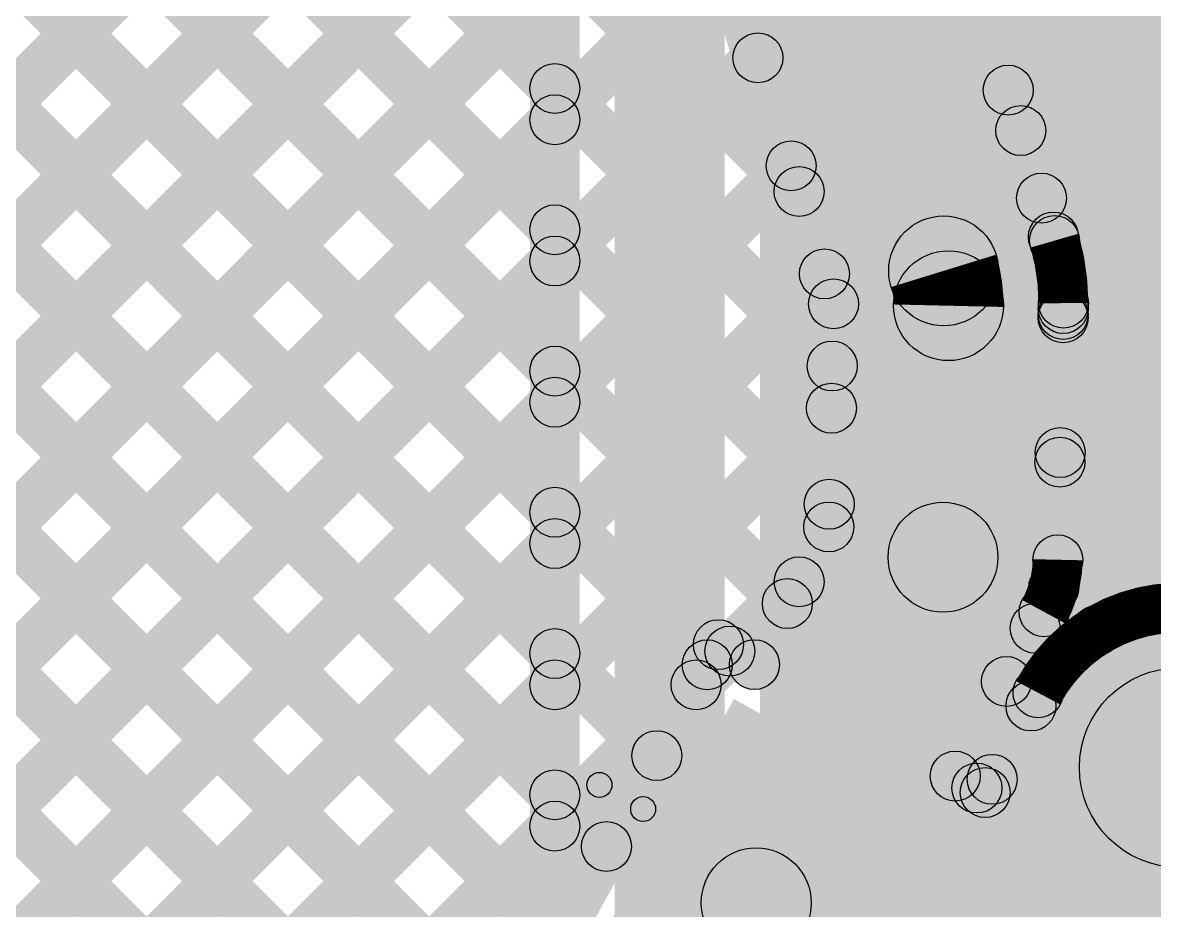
# Model space of a CAD drawing. Header units: millimetres. Extents: x 0.02 to 3.53, y 0 to 2.66.
# Drawn here: x 0.4856 to 0.7122, y 1.2015 to 1.3793 of the extents above; entities that cross this region are included whole.
import ezdxf

# ---------------------------------------------------------------- set-up
doc = ezdxf.new("R2010")
doc.units = ezdxf.units.MM
doc.header["$MEASUREMENT"] = 0
for name, color, linetype in [('BottomLayer', 5, 'Continuous'), ('TopLayer', 1, 'Continuous'), ('TopOverlay', 2, 'Continuous'), ('TopPaste', 8, 'Continuous'), ('TopSolder', 216, 'Continuous'), ('ViaHoleLayer', 16, 'Continuous')]:
    doc.layers.add(name, color=color, linetype=linetype)

# ---------------------------------------------------------------- blocks, each defined once
blk = doc.blocks.new('WS2812B_M____13')
at = {"layer": 'TopLayer'}
for points in [[(-0.09409, 0.05079), (-0.03504, 0.05079), (-0.03504, 0.01142), (-0.09409, 0.01142)], [(0.03504, 0.05079), (0.09409, 0.05079), (0.09409, 0.01142), (0.03504, 0.01142)], [(-0.09409, -0.01142), (-0.03504, -0.01142), (-0.03504, -0.05079), (-0.09409, -0.05079)], [(0.03504, -0.01142), (0.09409, -0.01142), (0.09409, -0.05079), (0.03504, -0.05079)]]:
    blk.add_hatch(color=1, dxfattribs=at).paths.add_polyline_path(points)
at = {"layer": 'TopOverlay'}
h = blk.add_hatch(color=2, dxfattribs=at)
edge = h.paths.add_edge_path()
edge.add_arc((-0.07, 0.07), 0.0025, 0, 360)
h = blk.add_hatch(color=2, dxfattribs=at)
edge = h.paths.add_edge_path()
edge.add_arc((-0.07, 0.07), 0.0025, 0, 360)
for points in [[(-0.07, 0.0675), (-0.07, 0.0725), (0.07, 0.0725), (0.07, 0.0675)], [(-0.0725, 0.07), (-0.0675, 0.07), (-0.0675, 0.06), (-0.0725, 0.06)], [(0.0675, 0.07), (0.0725, 0.07), (0.0725, 0.06), (0.0675, 0.06)], [(-0.0725, -0.06), (-0.0675, -0.06), (-0.0675, -0.07), (-0.0725, -0.07)], [(0.0675, -0.06), (0.0725, -0.06), (0.0725, -0.07), (0.0675, -0.07)], [(-0.07, -0.0725), (-0.07, -0.0675), (0.07, -0.0675), (0.07, -0.0725)]]:
    blk.add_hatch(color=2, dxfattribs=at).paths.add_polyline_path(points)
h = blk.add_hatch(color=2, dxfattribs=at)
edge = h.paths.add_edge_path()
edge.add_arc((0.07, 0.07), 0.0025, 0, 360)
h = blk.add_hatch(color=2, dxfattribs=at)
edge = h.paths.add_edge_path()
edge.add_arc((0.07, 0.07), 0.0025, 0, 360)
h = blk.add_hatch(color=2, dxfattribs=at)
edge = h.paths.add_edge_path()
edge.add_arc((-0.091, 0.061), 0.0025, 0, 360)
h = blk.add_hatch(color=2, dxfattribs=at)
edge = h.paths.add_edge_path()
edge.add_arc((-0.085, 0.061), 0.0025, 0, 360)
h = blk.add_hatch(color=2, dxfattribs=at)
edge = h.paths.add_edge_path()
edge.add_arc((-0.07, 0.06), 0.0025, 0, 360)
h = blk.add_hatch(color=2, dxfattribs=at)
edge = h.paths.add_edge_path()
edge.add_arc((0.07, 0.06), 0.0025, 0, 360)
h = blk.add_hatch(color=2, dxfattribs=at)
edge = h.paths.add_edge_path()
edge.add_arc((-0.07, -0.06), 0.0025, 0, 360)
h = blk.add_hatch(color=2, dxfattribs=at)
edge = h.paths.add_edge_path()
edge.add_arc((0.07, -0.06), 0.0025, 0, 360)
h = blk.add_hatch(color=2, dxfattribs=at)
edge = h.paths.add_edge_path()
edge.add_arc((-0.07, -0.07), 0.0025, 0, 360)
h = blk.add_hatch(color=2, dxfattribs=at)
edge = h.paths.add_edge_path()
edge.add_arc((-0.07, -0.07), 0.0025, 0, 360)
h = blk.add_hatch(color=2, dxfattribs=at)
edge = h.paths.add_edge_path()
edge.add_arc((0.07, -0.07), 0.0025, 0, 360)
h = blk.add_hatch(color=2, dxfattribs=at)
edge = h.paths.add_edge_path()
edge.add_arc((0.07, -0.07), 0.0025, 0, 360)
at = {"layer": 'TopPaste'}
for points in [[(-0.09409, 0.05079), (-0.03504, 0.05079), (-0.03504, 0.01142), (-0.09409, 0.01142)], [(0.03504, 0.05079), (0.09409, 0.05079), (0.09409, 0.01142), (0.03504, 0.01142)], [(-0.09409, -0.01142), (-0.03504, -0.01142), (-0.03504, -0.05079), (-0.09409, -0.05079)], [(0.03504, -0.01142), (0.09409, -0.01142), (0.09409, -0.05079), (0.03504, -0.05079)]]:
    blk.add_hatch(color=8, dxfattribs=at).paths.add_polyline_path(points)
at = {"layer": 'TopSolder'}
for points in [[(-0.09809, 0.05479), (-0.03104, 0.05479), (-0.03104, 0.00742), (-0.09809, 0.00742)], [(0.03104, 0.05479), (0.09809, 0.05479), (0.09809, 0.00742), (0.03104, 0.00742)], [(-0.09809, -0.00742), (-0.03104, -0.00742), (-0.03104, -0.05479), (-0.09809, -0.05479)], [(0.03104, -0.00742), (0.09809, -0.00742), (0.09809, -0.05479), (0.03104, -0.05479)]]:
    blk.add_hatch(color=216, dxfattribs=at).paths.add_polyline_path(points)
at = {"layer": 'TopOverlay', "const_width": 0.005}
blk.add_lwpolyline([(-0.085, 0.061, 1), (-0.091, 0.061, 1)], format="xyb", close=True, dxfattribs=at)
at = {"layer": 'TopOverlay'}
for centre in [(-0.07, 0.07), (-0.07, 0.07), (0.07, 0.07), (0.07, 0.07), (-0.091, 0.061), (-0.085, 0.061), (-0.07, 0.06), (0.07, 0.06), (-0.07, -0.06), (0.07, -0.06), (-0.07, -0.07), (-0.07, -0.07), (0.07, -0.07), (0.07, -0.07)]:
    blk.add_circle(centre, 0.0025, dxfattribs=at)

msp = doc.modelspace()

# ---------------------------------------------------------------- hatches: boundary and pattern name
at = {"layer": 'BottomLayer'}
for points in [[(0.63324, 1.11633), (0.77891, 1.11633), (0.77891, 1.7809), (0.63324, 1.7809)], [(0.29405, 1.60053), (0.30112, 1.6076), (0.59567, 1.31305), (0.5886, 1.30598)], [(0.29405, 1.57224), (0.30112, 1.57931), (0.59567, 1.28476), (0.5886, 1.27769)], [(0.29405, 1.54396), (0.30112, 1.55103), (0.59567, 1.25648), (0.5886, 1.24941)], [(0.29405, 1.51567), (0.30112, 1.52274), (0.59567, 1.22819), (0.5886, 1.22112)], [(0.29405, 1.48739), (0.30112, 1.49446), (0.59567, 1.19991), (0.5886, 1.19284)], [(0.29405, 1.4591), (0.30112, 1.46618), (0.59567, 1.17162), (0.5886, 1.16455)], [(0.29405, 1.43082), (0.30112, 1.43789), (0.59567, 1.14334), (0.5886, 1.13627)], [(0.62613, 1.12224), (0.60413, 1.12224), (0.60413, 1.42145), (0.62613, 1.42145)], [(0.30112, 1.17488), (0.29405, 1.18195), (0.52944, 1.41734), (0.53651, 1.41027)], [(0.30112, 1.11831), (0.29405, 1.12538), (0.5857, 1.41703), (0.59277, 1.40996)], [(0.30112, 1.14659), (0.29405, 1.15366), (0.55705, 1.41666), (0.56412, 1.40959)], [(0.51259, 1.41027), (0.51966, 1.41734), (0.59567, 1.34133), (0.5886, 1.33426)], [(0.54087, 1.41027), (0.54795, 1.41734), (0.59567, 1.36961), (0.5886, 1.36254)], [(0.59713, 1.12224), (0.58713, 1.12224), (0.58713, 1.41192), (0.59713, 1.41192)], [(0.29405, 1.40254), (0.30112, 1.40961), (0.59567, 1.11506), (0.5886, 1.10799)], [(0.30112, 1.09002), (0.29405, 1.0971), (0.5886, 1.39165), (0.59567, 1.38458)], [(0.30112, 1.06174), (0.29405, 1.06881), (0.5886, 1.36336), (0.59567, 1.35629)], [(0.30112, 1.03346), (0.29405, 1.04053), (0.5886, 1.33508), (0.59567, 1.32801)], [(0.30112, 1.00517), (0.29405, 1.01224), (0.5886, 1.30679), (0.59567, 1.29972)], [(0.30112, 0.97689), (0.29405, 0.98396), (0.5886, 1.27851), (0.59567, 1.27144)], [(0.30112, 0.9486), (0.29405, 0.95567), (0.5886, 1.25022), (0.59567, 1.24315)], [(0.30112, 0.92032), (0.29405, 0.92739), (0.5886, 1.22194), (0.59567, 1.21487)]]:
    msp.add_hatch(color=5, dxfattribs=at).paths.add_polyline_path(points)
h = msp.add_hatch(color=5, dxfattribs=at)
edge = h.paths.add_edge_path()
edge.add_arc((0.59213, 1.36608), 0.005, 0, 360)
h = msp.add_hatch(color=5, dxfattribs=at)
edge = h.paths.add_edge_path()
edge.add_arc((0.59213, 1.35983), 0.005, 0, 360)
h = msp.add_hatch(color=5, dxfattribs=at)
edge = h.paths.add_edge_path()
edge.add_arc((0.59213, 1.3378), 0.005, 0, 360)
h = msp.add_hatch(color=5, dxfattribs=at)
edge = h.paths.add_edge_path()
edge.add_arc((0.59213, 1.33154), 0.005, 0, 360)
h = msp.add_hatch(color=5, dxfattribs=at)
edge = h.paths.add_edge_path()
edge.add_arc((0.59213, 1.30951), 0.005, 0, 360)
h = msp.add_hatch(color=5, dxfattribs=at)
edge = h.paths.add_edge_path()
edge.add_arc((0.59213, 1.30326), 0.005, 0, 360)
h = msp.add_hatch(color=5, dxfattribs=at)
edge = h.paths.add_edge_path()
edge.add_arc((0.59213, 1.28123), 0.005, 0, 360)
h = msp.add_hatch(color=5, dxfattribs=at)
edge = h.paths.add_edge_path()
edge.add_arc((0.59213, 1.27497), 0.005, 0, 360)
h = msp.add_hatch(color=5, dxfattribs=at)
edge = h.paths.add_edge_path()
edge.add_arc((0.59213, 1.25294), 0.005, 0, 360)
h = msp.add_hatch(color=5, dxfattribs=at)
edge = h.paths.add_edge_path()
edge.add_arc((0.59213, 1.24669), 0.005, 0, 360)
h = msp.add_hatch(color=5, dxfattribs=at)
edge = h.paths.add_edge_path()
edge.add_arc((0.71717, 1.23013), 0.01181, 0, 360)
h = msp.add_hatch(color=5, dxfattribs=at)
edge = h.paths.add_edge_path()
edge.add_arc((0.59213, 1.22466), 0.005, 0, 360)
h = msp.add_hatch(color=5, dxfattribs=at)
edge = h.paths.add_edge_path()
edge.add_arc((0.59213, 1.21841), 0.005, 0, 360)
at = {"layer": 'TopLayer'}
for points in [[(0.09646, 1.82639), (0.10354, 1.83346), (0.65062, 1.28638), (0.64355, 1.27931)], [(0.09646, 1.79811), (0.10354, 1.80518), (0.64223, 1.26649), (0.63516, 1.25942)], [(0.09646, 1.76982), (0.10354, 1.7769), (0.62618, 1.25425), (0.61911, 1.24718)], [(0.09646, 1.74154), (0.10354, 1.74861), (0.6161, 1.23605), (0.60903, 1.22898)], [(0.09646, 1.71326), (0.10354, 1.72033), (0.60601, 1.21785), (0.59894, 1.21078)], [(0.09646, 1.68497), (0.10354, 1.69204), (0.59592, 1.19966), (0.58885, 1.19258)], [(0.09646, 1.65669), (0.10354, 1.66376), (1.65354, 0.11376), (1.64647, 0.10668)], [(0.09646, 1.6284), (0.10354, 1.63547), (0.62836, 1.11065), (0.62129, 1.10358)], [(0.09646, 1.60012), (0.10354, 1.60719), (0.56566, 1.14506), (0.55859, 1.13799)], [(0.10354, 0.92073), (0.09646, 0.9278), (0.60192, 1.43325), (0.60899, 1.42618)], [(0.68646, 1.36223), (0.67939, 1.3693), (0.73619, 1.4261), (0.74326, 1.41903)], [(0.10354, 0.97729), (0.09646, 0.98437), (0.53087, 1.41877), (0.53794, 1.4117)], [(0.69745, 1.31665), (0.69038, 1.32372), (0.78506, 1.4184), (0.79213, 1.41133)], [(0.10354, 0.89244), (0.09646, 0.89951), (0.61189, 1.41493), (0.61896, 1.40786)], [(0.69311, 1.3406), (0.68604, 1.34767), (0.7539, 1.41553), (0.76097, 1.40846)], [(0.57257, 1.40685), (0.57965, 1.41392), (0.64458, 1.34899), (0.63751, 1.34192)], [(0.10354, 0.94901), (0.09646, 0.95608), (0.54917, 1.40879), (0.55624, 1.40172)], [(0.54948, 1.40167), (0.55655, 1.40874), (0.65123, 1.31406), (0.64416, 1.30699)], [(0.66687, 1.40092), (0.67643, 1.40386), (0.69675, 1.33782), (0.68719, 1.33488)], [(0.66931, 1.39497), (0.67638, 1.40204), (1.97489, 0.10354), (1.96781, 0.09646)], [(0.63914, 1.39246), (0.66016, 1.39893), (0.68051, 1.33281), (0.65948, 1.32634)], [(0.10354, 0.86416), (0.09646, 0.87123), (0.62185, 1.39662), (0.62892, 1.38955)], [(0.62291, 1.38739), (0.63247, 1.39033), (0.65274, 1.32443), (0.64318, 1.32149)], [(0.69682, 1.28773), (0.68974, 1.2948), (0.78506, 1.39011), (0.79213, 1.38304)], [(0.10354, 0.83587), (0.09646, 0.84294), (0.62927, 1.37575), (0.63634, 1.36868)], [(0.68188, 1.35411), (0.68895, 1.36118), (1.9466, 0.10354), (1.93953, 0.09646)], [(0.69186, 1.25449), (0.68478, 1.26156), (0.78506, 1.36183), (0.79213, 1.35476)], [(0.10354, 0.80759), (0.09646, 0.81466), (0.63593, 1.35412), (0.643, 1.34705)], [(0.10354, 0.7793), (0.09646, 0.78638), (0.64258, 1.33249), (0.64965, 1.32542)], [(0.65938, 1.32668), (0.68061, 1.33246), (0.68061, 1.33246), (0.65938, 1.32667)], [(0.69039, 1.31732), (0.69746, 1.32439), (1.91832, 0.10354), (1.91125, 0.09646)], [(0.65198, 1.27818), (0.64199, 1.2784), (0.64296, 1.32307), (0.65296, 1.32285)], [(0.68086, 1.272), (0.65886, 1.27248), (0.65996, 1.32283), (0.68196, 1.32234)], [(0.69785, 1.27162), (0.68785, 1.27184), (0.68895, 1.32213), (0.69895, 1.32191)], [(0.12793, 0.77541), (0.12086, 0.78248), (0.64397, 1.3056), (0.65104, 1.29853)], [(0.68979, 1.28964), (0.69686, 1.29671), (0.72899, 1.26458), (0.72192, 1.2575)], [(0.63649, 1.24836), (0.62769, 1.25311), (0.64259, 1.28067), (0.65138, 1.27591)], [(0.64213, 1.19782), (0.62278, 1.20828), (0.66018, 1.27747), (0.67953, 1.26701)], [(0.63072, 1.24992), (0.62365, 1.25699), (0.63753, 1.27087), (0.6446, 1.2638)], [(0.68851, 1.26263), (0.69558, 1.26971), (0.7042, 1.26108), (0.69713, 1.25401)], [(0.67672, 1.22605), (0.66792, 1.23081), (0.68569, 1.26368), (0.69449, 1.25892)], [(0.62245, 1.25036), (0.6273, 1.2591), (0.63451, 1.25511), (0.62966, 1.24636)], [(0.58898, 1.17967), (0.58024, 1.18451), (0.6205, 1.25716), (0.62925, 1.25231)], [(0.62395, 1.24316), (0.61688, 1.25023), (0.62365, 1.25699), (0.63072, 1.24992)], [(0.1478, 0.767), (0.14072, 0.77407), (0.61688, 1.25023), (0.62395, 1.24316)], [(0.67902, 1.24383), (0.6861, 1.2509), (0.69102, 1.24598), (0.68395, 1.23891)], [(0.68413, 1.22543), (0.67529, 1.23011), (0.68447, 1.24745), (0.69331, 1.24277)], [(0.70454, 1.16353), (0.66919, 1.18225), (0.69949, 1.23949), (0.73484, 1.22077)], [(0.6699, 1.22406), (0.67475, 1.2328), (0.67908, 1.2304), (0.67423, 1.22166)], [(0.68272, 1.22278), (0.67389, 1.22746), (0.67529, 1.23011), (0.68413, 1.22543)]]:
    msp.add_hatch(color=1, dxfattribs=at).paths.add_polyline_path(points)
h = msp.add_hatch(color=1, dxfattribs=at)
edge = h.paths.add_edge_path()
edge.add_arc((0.63281, 1.37222), 0.005, 0, 360)
h = msp.add_hatch(color=1, dxfattribs=at)
edge = h.paths.add_edge_path()
edge.add_arc((0.68292, 1.36576), 0.005, 0, 360)
h = msp.add_hatch(color=1, dxfattribs=at)
edge = h.paths.add_edge_path()
edge.add_arc((0.68542, 1.35765), 0.005, 0, 360)
h = msp.add_hatch(color=1, dxfattribs=at)
edge = h.paths.add_edge_path()
edge.add_arc((0.63946, 1.35059), 0.005, 0, 360)
h = msp.add_hatch(color=1, dxfattribs=at)
edge = h.paths.add_edge_path()
edge.add_arc((0.64104, 1.34546), 0.005, 0, 360)
h = msp.add_hatch(color=1, dxfattribs=at)
edge = h.paths.add_edge_path()
edge.add_arc((0.68958, 1.34413), 0.005, 0, 360)
h = msp.add_hatch(color=1, dxfattribs=at)
edge = h.paths.add_edge_path()
edge.add_arc((0.66999, 1.32957), 0.011, 0, 360)
h = msp.add_hatch(color=1, dxfattribs=at)
edge = h.paths.add_edge_path()
edge.add_arc((0.66999, 1.32957), 0.011, 0, 360)
h = msp.add_hatch(color=1, dxfattribs=at)
edge = h.paths.add_edge_path()
edge.add_arc((0.66999, 1.32957), 0.011, 0, 360)
h = msp.add_hatch(color=1, dxfattribs=at)
edge = h.paths.add_edge_path()
edge.add_arc((0.66999, 1.32957), 0.011, 0, 360)
h = msp.add_hatch(color=1, dxfattribs=at)
edge = h.paths.add_edge_path()
edge.add_arc((0.69197, 1.33635), 0.005, 0, 360)
h = msp.add_hatch(color=1, dxfattribs=at)
edge = h.paths.add_edge_path()
edge.add_arc((0.69219, 1.33562), 0.005, 0, 360)
h = msp.add_hatch(color=1, dxfattribs=at)
edge = h.paths.add_edge_path()
edge.add_arc((0.64612, 1.32896), 0.005, 0, 360)
h = msp.add_hatch(color=1, dxfattribs=at)
edge = h.paths.add_edge_path()
edge.add_arc((0.67096, 1.32259), 0.011, 0, 360)
h = msp.add_hatch(color=1, dxfattribs=at)
edge = h.paths.add_edge_path()
edge.add_arc((0.67096, 1.32259), 0.011, 0, 360)
h = msp.add_hatch(color=1, dxfattribs=at)
edge = h.paths.add_edge_path()
edge.add_arc((0.69397, 1.3231), 0.005, 0, 360)
h = msp.add_hatch(color=1, dxfattribs=at)
edge = h.paths.add_edge_path()
edge.add_arc((0.64796, 1.32296), 0.005, 0, 360)
h = msp.add_hatch(color=1, dxfattribs=at)
edge = h.paths.add_edge_path()
edge.add_arc((0.64796, 1.32296), 0.005, 0, 360)
h = msp.add_hatch(color=1, dxfattribs=at)
edge = h.paths.add_edge_path()
edge.add_arc((0.69393, 1.32085), 0.005, 0, 360)
h = msp.add_hatch(color=1, dxfattribs=at)
edge = h.paths.add_edge_path()
edge.add_arc((0.69395, 1.32202), 0.005, 0, 360)
h = msp.add_hatch(color=1, dxfattribs=at)
edge = h.paths.add_edge_path()
edge.add_arc((0.69391, 1.32018), 0.005, 0, 360)
h = msp.add_hatch(color=1, dxfattribs=at)
edge = h.paths.add_edge_path()
edge.add_arc((0.64769, 1.31052), 0.005, 0, 360)
h = msp.add_hatch(color=1, dxfattribs=at)
edge = h.paths.add_edge_path()
edge.add_arc((0.64751, 1.30206), 0.005, 0, 360)
h = msp.add_hatch(color=1, dxfattribs=at)
edge = h.paths.add_edge_path()
edge.add_arc((0.69328, 1.29127), 0.005, 0, 360)
h = msp.add_hatch(color=1, dxfattribs=at)
edge = h.paths.add_edge_path()
edge.add_arc((0.69332, 1.29318), 0.005, 0, 360)
h = msp.add_hatch(color=1, dxfattribs=at)
edge = h.paths.add_edge_path()
edge.add_arc((0.64709, 1.28284), 0.005, 0, 360)
h = msp.add_hatch(color=1, dxfattribs=at)
edge = h.paths.add_edge_path()
edge.add_arc((0.64699, 1.27829), 0.005, 0, 360)
h = msp.add_hatch(color=1, dxfattribs=at)
edge = h.paths.add_edge_path()
edge.add_arc((0.64699, 1.27829), 0.005, 0, 360)
h = msp.add_hatch(color=1, dxfattribs=at)
edge = h.paths.add_edge_path()
edge.add_arc((0.66986, 1.27224), 0.011, 0, 360)
h = msp.add_hatch(color=1, dxfattribs=at)
edge = h.paths.add_edge_path()
edge.add_arc((0.66986, 1.27224), 0.011, 0, 360)
h = msp.add_hatch(color=1, dxfattribs=at)
edge = h.paths.add_edge_path()
edge.add_arc((0.69285, 1.27173), 0.005, 0, 360)
h = msp.add_hatch(color=1, dxfattribs=at)
edge = h.paths.add_edge_path()
edge.add_arc((0.69285, 1.27173), 0.005, 0, 360)
h = msp.add_hatch(color=1, dxfattribs=at)
edge = h.paths.add_edge_path()
edge.add_arc((0.69285, 1.27173), 0.005, 0, 360)
h = msp.add_hatch(color=1, dxfattribs=at)
edge = h.paths.add_edge_path()
edge.add_arc((0.64106, 1.26733), 0.005, 0, 360)
h = msp.add_hatch(color=1, dxfattribs=at)
edge = h.paths.add_edge_path()
edge.add_arc((0.69204, 1.26617), 0.005, 0, 360)
h = msp.add_hatch(color=1, dxfattribs=at)
edge = h.paths.add_edge_path()
edge.add_arc((0.63869, 1.26295), 0.005, 0, 360)
h = msp.add_hatch(color=1, dxfattribs=at)
edge = h.paths.add_edge_path()
edge.add_arc((0.69009, 1.2613), 0.005, 0, 360)
h = msp.add_hatch(color=1, dxfattribs=at)
edge = h.paths.add_edge_path()
edge.add_arc((0.69009, 1.2613), 0.005, 0, 360)
h = msp.add_hatch(color=1, dxfattribs=at)
edge = h.paths.add_edge_path()
edge.add_arc((0.69009, 1.2613), 0.005, 0, 360)
h = msp.add_hatch(color=1, dxfattribs=at)
edge = h.paths.add_edge_path()
edge.add_arc((0.68832, 1.25802), 0.005, 0, 360)
h = msp.add_hatch(color=1, dxfattribs=at)
edge = h.paths.add_edge_path()
edge.add_arc((0.70066, 1.25755), 0.005, 0, 360)
h = msp.add_hatch(color=1, dxfattribs=at)
edge = h.paths.add_edge_path()
edge.add_arc((0.62488, 1.25473), 0.005, 0, 360)
h = msp.add_hatch(color=1, dxfattribs=at)
edge = h.paths.add_edge_path()
edge.add_arc((0.62488, 1.25473), 0.005, 0, 360)
h = msp.add_hatch(color=1, dxfattribs=at)
edge = h.paths.add_edge_path()
edge.add_arc((0.62718, 1.25345), 0.005, 0, 360)
h = msp.add_hatch(color=1, dxfattribs=at)
edge = h.paths.add_edge_path()
edge.add_arc((0.62718, 1.25345), 0.005, 0, 360)
h = msp.add_hatch(color=1, dxfattribs=at)
edge = h.paths.add_edge_path()
edge.add_arc((0.62265, 1.25071), 0.005, 0, 360)
h = msp.add_hatch(color=1, dxfattribs=at)
edge = h.paths.add_edge_path()
edge.add_arc((0.63209, 1.25073), 0.005, 0, 360)
h = msp.add_hatch(color=1, dxfattribs=at)
edge = h.paths.add_edge_path()
edge.add_arc((0.63209, 1.25073), 0.005, 0, 360)
h = msp.add_hatch(color=1, dxfattribs=at)
edge = h.paths.add_edge_path()
edge.add_arc((0.62042, 1.24669), 0.005, 0, 360)
h = msp.add_hatch(color=1, dxfattribs=at)
edge = h.paths.add_edge_path()
edge.add_arc((0.62042, 1.24669), 0.005, 0, 360)
h = msp.add_hatch(color=1, dxfattribs=at)
edge = h.paths.add_edge_path()
edge.add_arc((0.68256, 1.24737), 0.005, 0, 360)
h = msp.add_hatch(color=1, dxfattribs=at)
edge = h.paths.add_edge_path()
edge.add_arc((0.68889, 1.24511), 0.005, 0, 360)
h = msp.add_hatch(color=1, dxfattribs=at)
edge = h.paths.add_edge_path()
edge.add_arc((0.68889, 1.24511), 0.005, 0, 360)
h = msp.add_hatch(color=1, dxfattribs=at)
edge = h.paths.add_edge_path()
edge.add_arc((0.71717, 1.23013), 0.02, 0, 360)
h = msp.add_hatch(color=1, dxfattribs=at)
edge = h.paths.add_edge_path()
edge.add_arc((0.68748, 1.24245), 0.005, 0, 360)
h = msp.add_hatch(color=1, dxfattribs=at)
edge = h.paths.add_edge_path()
edge.add_arc((0.71717, 1.23013), 0.01181, 0, 360)
h = msp.add_hatch(color=1, dxfattribs=at)
edge = h.paths.add_edge_path()
edge.add_arc((0.61256, 1.23251), 0.005, 0, 360)
h = msp.add_hatch(color=1, dxfattribs=at)
edge = h.paths.add_edge_path()
edge.add_arc((0.67232, 1.22843), 0.005, 0, 360)
h = msp.add_hatch(color=1, dxfattribs=at)
edge = h.paths.add_edge_path()
edge.add_arc((0.67232, 1.22843), 0.005, 0, 360)
h = msp.add_hatch(color=1, dxfattribs=at)
edge = h.paths.add_edge_path()
edge.add_arc((0.67666, 1.22603), 0.005, 0, 360)
h = msp.add_hatch(color=1, dxfattribs=at)
edge = h.paths.add_edge_path()
edge.add_arc((0.67971, 1.22777), 0.005, 0, 360)
h = msp.add_hatch(color=1, dxfattribs=at)
edge = h.paths.add_edge_path()
edge.add_arc((0.67971, 1.22777), 0.005, 0, 360)
h = msp.add_hatch(color=1, dxfattribs=at)
edge = h.paths.add_edge_path()
edge.add_arc((0.6783, 1.22512), 0.005, 0, 360)
h = msp.add_hatch(color=1, dxfattribs=at)
edge = h.paths.add_edge_path()
edge.add_arc((0.60247, 1.21432), 0.005, 0, 360)
h = msp.add_hatch(color=1, dxfattribs=at)
edge = h.paths.add_edge_path()
edge.add_arc((0.63246, 1.20305), 0.011, 0, 360)
at = {"layer": 'ViaHoleLayer'}
h = msp.add_hatch(color=16, dxfattribs=at)
edge = h.paths.add_edge_path()
edge.add_arc((0.71717, 1.23013), 0.00591, 0, 360)

# ---------------------------------------------------------------- linework, layer by layer
at = {"layer": 'BottomLayer'}
for centre in [(0.59213, 1.36608), (0.59213, 1.35983), (0.59213, 1.3378), (0.59213, 1.33154), (0.59213, 1.30951), (0.59213, 1.30326), (0.59213, 1.28123), (0.59213, 1.27497), (0.59213, 1.25294), (0.59213, 1.24669), (0.59213, 1.22466), (0.59213, 1.21841)]:
    msp.add_circle(centre, 0.005, dxfattribs=at)
at = {"layer": 'TopLayer'}
for points, const_width in [([(0.66999, 1.32957, -0.080619), (0.67096, 1.32259)], 0.022), ([(0.69219, 1.33562, -0.070603), (0.69397, 1.3231)], 0.01), ([(0.69285, 1.27173, -0.118982), (0.69009, 1.2613)], 0.01), ([(0.69285, 1.27173, -0.118982), (0.69009, 1.2613)], 0.01), ([(0.68889, 1.24511, -0.781988), (0.74917, 1.23013)], 0.01)]:
    msp.add_lwpolyline(points, format="xyb", dxfattribs=dict(at, const_width=const_width))
for centre, radius in [((0.63281, 1.37222), 0.005), ((0.68292, 1.36576), 0.005), ((0.68542, 1.35765), 0.005), ((0.63946, 1.35059), 0.005), ((0.64104, 1.34546), 0.005), ((0.68958, 1.34413), 0.005), ((0.66999, 1.32957), 0.011), ((0.66999, 1.32957), 0.011), ((0.66999, 1.32957), 0.011), ((0.66999, 1.32957), 0.011), ((0.69197, 1.33635), 0.005), ((0.69219, 1.33562), 0.005), ((0.64612, 1.32896), 0.005), ((0.67096, 1.32259), 0.011), ((0.67096, 1.32259), 0.011), ((0.69397, 1.3231), 0.005), ((0.64796, 1.32296), 0.005), ((0.64796, 1.32296), 0.005), ((0.69393, 1.32085), 0.005), ((0.69395, 1.32202), 0.005), ((0.69391, 1.32018), 0.005), ((0.64769, 1.31052), 0.005), ((0.64751, 1.30206), 0.005), ((0.69328, 1.29127), 0.005), ((0.69332, 1.29318), 0.005), ((0.64709, 1.28284), 0.005), ((0.64699, 1.27829), 0.005), ((0.64699, 1.27829), 0.005), ((0.66986, 1.27224), 0.011), ((0.66986, 1.27224), 0.011), ((0.69285, 1.27173), 0.005), ((0.69285, 1.27173), 0.005), ((0.69285, 1.27173), 0.005), ((0.64106, 1.26733), 0.005), ((0.69204, 1.26617), 0.005), ((0.63869, 1.26295), 0.005), ((0.69009, 1.2613), 0.005), ((0.69009, 1.2613), 0.005), ((0.69009, 1.2613), 0.005), ((0.68832, 1.25802), 0.005), ((0.70066, 1.25755), 0.005), ((0.62488, 1.25473), 0.005), ((0.62488, 1.25473), 0.005), ((0.62718, 1.25345), 0.005), ((0.62718, 1.25345), 0.005), ((0.62265, 1.25071), 0.005), ((0.63209, 1.25073), 0.005), ((0.63209, 1.25073), 0.005), ((0.62042, 1.24669), 0.005), ((0.62042, 1.24669), 0.005), ((0.68256, 1.24737), 0.005), ((0.68889, 1.24511), 0.005), ((0.68889, 1.24511), 0.005), ((0.71717, 1.23013), 0.02), ((0.68748, 1.24245), 0.005), ((0.61256, 1.23251), 0.005), ((0.67232, 1.22843), 0.005), ((0.67232, 1.22843), 0.005), ((0.67666, 1.22603), 0.005), ((0.67971, 1.22777), 0.005), ((0.67971, 1.22777), 0.005), ((0.6783, 1.22512), 0.005), ((0.60247, 1.21432), 0.005), ((0.63246, 1.20305), 0.011)]:
    msp.add_circle(centre, radius, dxfattribs=at)

# ---------------------------------------------------------------- block references
at = {"rotation": 61}
msp.add_blockref('WS2812B_M____13', (0.62836, 1.1315), dxfattribs=at)

doc.saveas('drawing.dxf')
